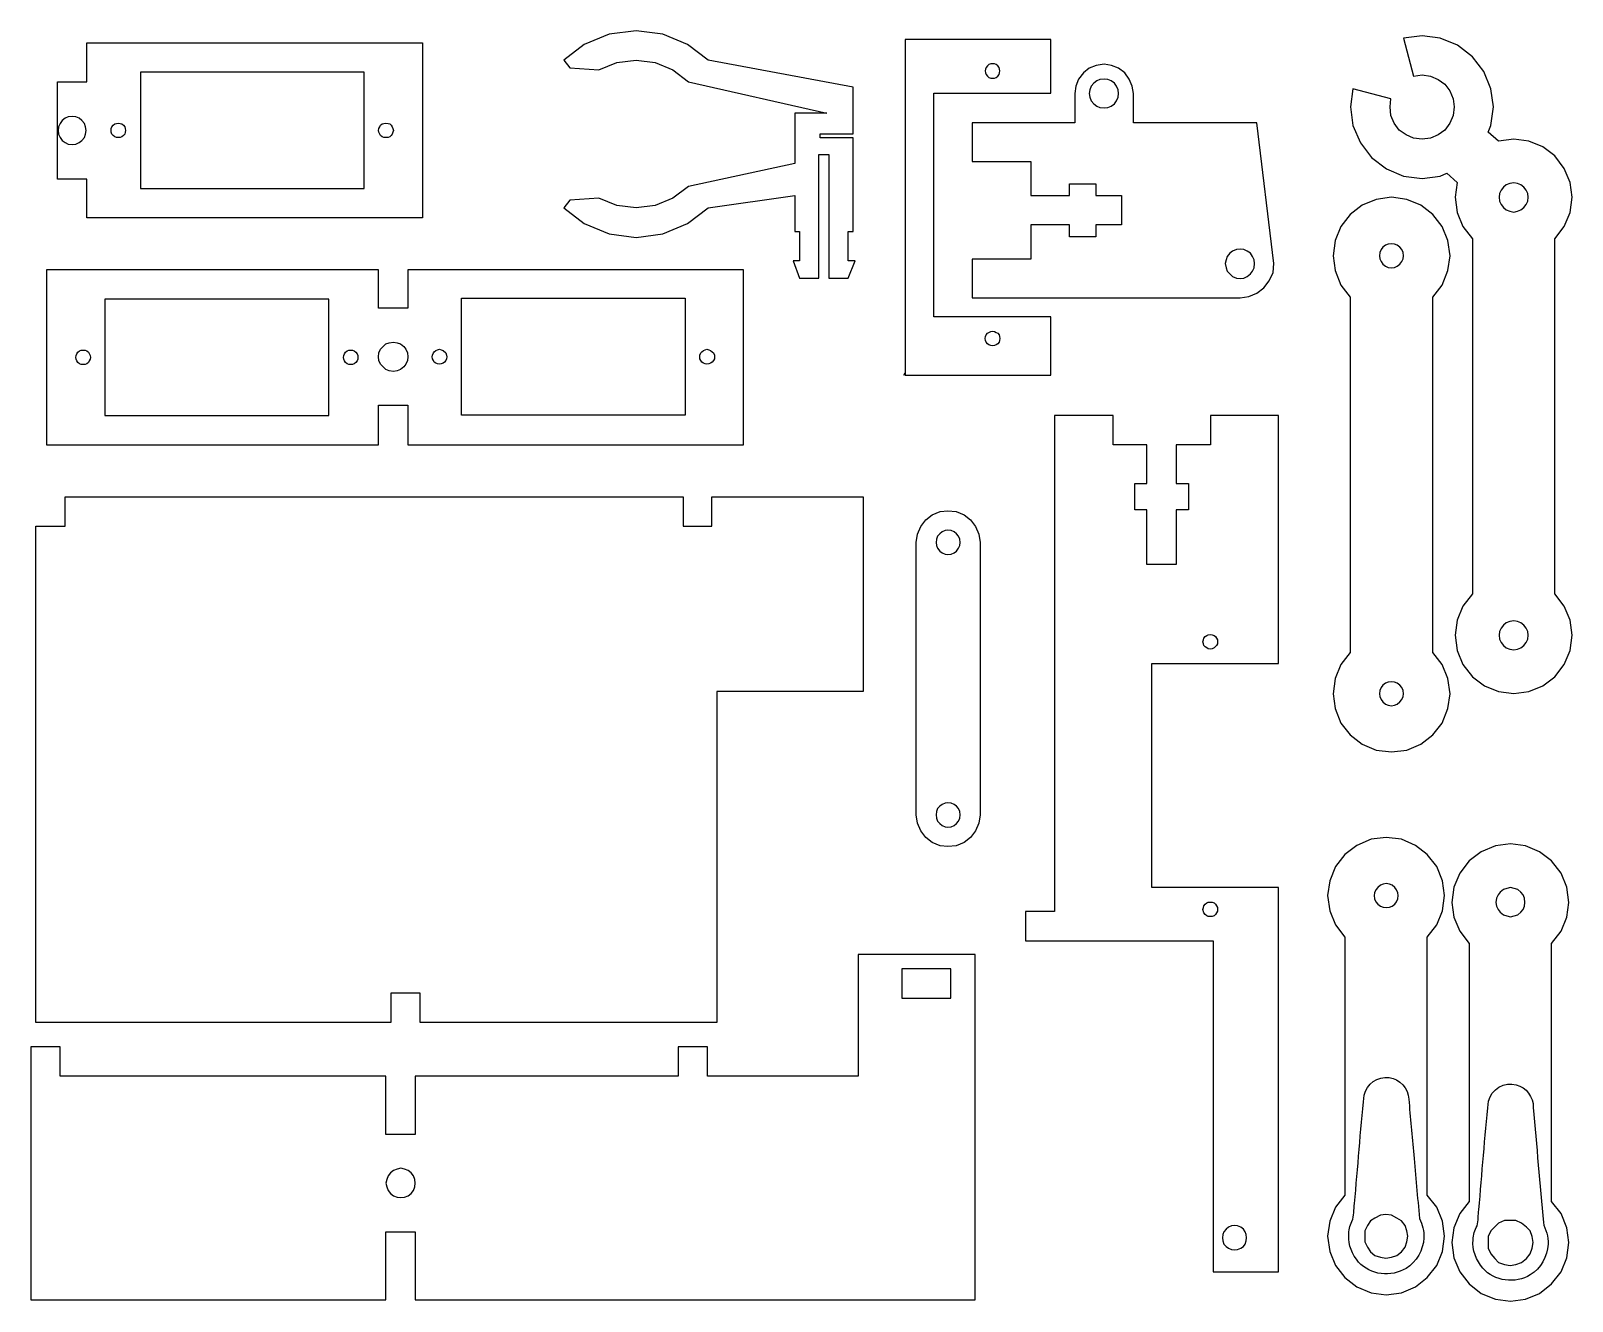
# Model space of a CAD drawing. Extents: x 4 to 453, y 4 to 374.
import ezdxf

# ---------------------------------------------------------------- set-up
doc = ezdxf.new("R2010")
doc.units = 0
doc.layers.add('plotclock_beta1', color=7, linetype='CONTINUOUS')

msp = doc.modelspace()

# ---------------------------------------------------------------- linework, layer by layer
at = {"layer": 'plotclock_beta1', "color": 7}
for points in [[(174.66, 364.8005), (180.297, 365.5195), (185.82, 364.8005), (190.977, 362.6405), (195.539, 359.1605), (235.859, 350.0385), (226.5, 350.0385), (226.5, 335.3985), (195.539, 328.6795), (190.977, 325.3205), (185.82, 323.1605), (180.297, 322.4415), (174.66, 323.1605), (169.5, 325.3205), (160.977, 324.7185), (159.297, 322.4415), (165.18, 317.8785), (172.5, 314.8785), (180.297, 313.8005), (188.098, 314.8785), (195.297, 317.8785), (201.297, 322.4415), (226.5, 326.0385), (226.5, 315.6015), (227.938, 315.6015), (227.938, 307.0815), (226.02, 307.0815), (227.938, 302.0385), (233.578, 302.0385), (233.578, 338.0385), (236.457, 338.0385), (236.457, 302.0385), (242.098, 302.0385), (244.137, 307.0815), (242.098, 307.0815), (242.098, 315.6015), (243.539, 315.6015), (243.539, 342.8395), (233.938, 342.8395), (233.938, 344.0385), (243.539, 344.0385), (243.539, 357.6015), (201.297, 365.5195), (195.297, 370.0815), (188.098, 373.0815), (180.297, 374.0385), (172.5, 373.0815), (165.18, 370.0815), (159.297, 365.5195), (160.977, 363.2385), (169.5, 362.6405), (174.66, 364.8005), (174.66, 364.8005)], [(444.426, 183.2615), (447.91, 185.8985), (450.664, 189.4995), (452.348, 193.5815), (452.949, 198.0195), (452.348, 202.3395), (450.664, 206.4215), (447.91, 210.0195), (447.91, 313.4605), (450.664, 317.0585), (452.348, 321.1405), (452.949, 325.5815), (452.348, 329.8985), (450.664, 333.9805), (447.91, 337.5815), (444.426, 340.2185), (440.348, 341.8985), (435.91, 342.4995), (431.465, 341.8985), (428.465, 344.5385), (429.305, 346.4605), (430.031, 351.8595), (429.305, 357.1405), (427.266, 362.1795), (423.91, 366.4995), (419.586, 369.8595), (414.547, 371.8985), (409.266, 372.6205), (403.867, 371.8985), (406.746, 360.8595), (409.266, 361.2185), (411.664, 360.8595), (413.949, 359.8985), (415.867, 358.4605), (417.305, 356.5385), (418.266, 354.2615), (418.625, 351.8595), (418.266, 349.3395), (417.305, 347.1795), (415.867, 345.1405), (413.949, 343.6995), (411.664, 342.7425), (409.266, 342.4995), (406.746, 342.7425), (404.586, 343.6995), (402.547, 345.1405), (401.109, 347.1795), (400.148, 349.3395), (399.91, 351.8595), (400.148, 354.2615), (389.109, 357.1405), (388.387, 351.8595), (389.109, 346.4605), (391.266, 341.4215), (394.508, 337.1015), (398.824, 333.8595), (403.867, 331.6995), (409.266, 330.9805), (414.547, 331.6995), (416.465, 332.5385), (419.465, 329.8985), (418.867, 325.5815), (419.465, 321.1405), (421.148, 317.0585), (423.91, 313.4605), (423.91, 210.0195), (421.148, 206.4215), (419.465, 202.3395), (418.867, 198.0195), (419.465, 193.5815), (421.148, 189.4995), (423.91, 185.8985), (427.387, 183.2615), (431.465, 181.5815), (435.91, 180.9805), (440.348, 181.5815), (444.426, 183.2615), (444.426, 183.2615)], [(20.34, 359.1605), (20.34, 370.5585), (118.137, 370.5585), (118.137, 319.5585), (20.34, 319.5585), (20.34, 330.8395), (11.82, 330.8395), (11.82, 359.1605), (20.34, 359.1605), (20.34, 359.1605)], [(258.66, 274.4415), (258.66, 273.7185), (301.137, 273.7185), (301.137, 290.7615), (267.059, 290.7615), (267.059, 355.9215), (301.137, 355.9215), (301.137, 371.5195), (258.66, 371.5195), (258.66, 274.4415), (258.297, 273.7185), (258.66, 274.4415), (258.66, 274.4415)], [(358.738, 296.6405), (361.137, 297.6015), (363.18, 299.1605), (364.738, 301.1995), (365.82, 303.6015), (366.059, 306.2385), (361.137, 347.2815), (325.137, 347.2815), (325.137, 355.8005), (324.777, 357.9605), (323.938, 359.9995), (322.617, 361.8005), (320.82, 363.1205), (318.777, 363.9605), (316.617, 364.3205), (314.34, 363.9605), (312.297, 363.1205), (310.617, 361.8005), (309.18, 359.9995), (308.34, 357.9605), (308.098, 355.8005), (308.098, 347.2815), (278.219, 347.2815), (278.219, 335.9995), (295.258, 335.9995), (295.258, 326.0385), (306.539, 326.0385), (306.539, 329.5195), (314.219, 329.5195), (314.219, 326.0385), (321.66, 326.0385), (321.66, 317.5195), (314.219, 317.5195), (314.219, 314.0385), (306.539, 314.0385), (306.539, 317.5195), (295.258, 317.5195), (295.258, 307.5585), (278.219, 307.5585), (278.219, 296.2815), (356.219, 296.2815), (358.738, 296.6405), (358.738, 296.6405)], [(282.66, 363.8395), (282.297, 363.3595), (282.059, 362.8785), (281.938, 362.3985), (282.059, 361.8005), (282.297, 361.3205), (282.66, 360.8395), (283.02, 360.4805), (283.617, 360.2385), (284.699, 360.2385), (285.18, 360.4805), (285.66, 360.8395), (286.02, 361.3205), (286.137, 361.8005), (286.258, 362.3985), (286.137, 362.8785), (286.02, 363.3595), (285.66, 363.8395), (285.18, 364.1995), (284.699, 364.4415), (283.617, 364.4415), (283.02, 364.1995), (282.66, 363.8395), (282.66, 363.8395)], [(101.098, 328.0815), (101.098, 362.0385), (35.938, 362.0385), (35.938, 328.0815), (101.098, 328.0815), (101.098, 328.0815)], [(316.617, 359.9995), (315.418, 359.8785), (314.457, 359.5195), (313.617, 358.8005), (312.898, 357.9605), (312.418, 356.8785), (312.297, 355.8005), (312.418, 354.7185), (312.898, 353.6405), (313.617, 352.8005), (314.457, 352.0815), (315.418, 351.7185), (316.617, 351.6015), (317.699, 351.7185), (318.66, 352.0815), (319.617, 352.8005), (320.219, 353.6405), (320.699, 354.7185), (320.82, 355.8005), (320.699, 356.8785), (320.219, 357.9605), (319.617, 358.8005), (318.66, 359.5195), (317.699, 359.8785), (316.617, 359.9995), (316.617, 359.9995)], [(19.617, 347.0385), (18.898, 347.8785), (18.059, 348.6015), (17.098, 348.9605), (16.02, 349.0815), (14.938, 348.9605), (13.977, 348.6015), (13.137, 347.8785), (12.539, 347.0385), (12.059, 346.0815), (11.938, 344.9995), (12.059, 343.9215), (12.539, 342.9605), (13.137, 342.1205), (13.977, 341.5195), (14.938, 341.0385), (16.02, 340.9215), (17.098, 341.0385), (18.059, 341.5195), (18.898, 342.1205), (19.617, 342.9605), (19.977, 343.9215), (20.098, 344.9995), (19.977, 346.0815), (19.617, 347.0385), (19.617, 347.0385)], [(28.02, 346.5585), (28.5, 346.9215), (28.977, 347.0385), (29.457, 347.1605), (30.059, 347.0385), (30.539, 346.9215), (31.02, 346.5585), (31.379, 346.0815), (31.5, 345.6015), (31.617, 344.9995), (31.5, 344.5195), (31.379, 343.9215), (31.02, 343.5585), (30.539, 343.1995), (30.059, 342.9605), (28.977, 342.9605), (28.5, 343.1995), (28.02, 343.5585), (27.66, 343.9215), (27.418, 344.5195), (27.418, 345.6015), (27.66, 346.0815), (28.02, 346.5585), (28.02, 346.5585)], [(108.059, 342.9605), (106.859, 342.9605), (106.379, 343.1995), (105.898, 343.5585), (105.66, 343.9215), (105.418, 344.5195), (105.297, 344.9995), (105.418, 345.6015), (105.66, 346.0815), (105.898, 346.5585), (106.379, 346.9215), (106.859, 347.0385), (107.457, 347.1605), (108.059, 347.0385), (108.539, 346.9215), (109.02, 346.5585), (109.258, 346.0815), (109.5, 345.6015), (109.617, 344.9995), (109.5, 344.5195), (109.258, 343.9215), (109.02, 343.5585), (108.539, 343.1995), (108.059, 342.9605), (108.059, 342.9605)], [(432.305, 323.4215), (432.91, 322.5815), (433.746, 321.8595), (434.824, 321.4995), (435.91, 321.2615), (436.988, 321.4995), (437.949, 321.8595), (438.91, 322.5815), (439.508, 323.4215), (439.988, 324.3785), (440.109, 325.5815), (439.988, 326.6605), (439.508, 327.6205), (438.91, 328.4605), (437.949, 329.1795), (436.988, 329.5385), (435.91, 329.7815), (434.824, 329.5385), (433.746, 329.1795), (432.91, 328.4605), (432.305, 327.6205), (431.824, 326.6605), (431.707, 325.5815), (431.824, 324.3785), (432.305, 323.4215), (432.305, 323.4215)], [(388.328, 168.9455), (391.813, 166.3045), (395.891, 164.5075), (400.328, 164.0275), (404.773, 164.5075), (408.848, 166.3045), (412.328, 168.9455), (415.09, 172.4255), (416.773, 176.6245), (417.367, 180.9455), (416.773, 185.3865), (415.09, 189.4645), (412.328, 192.9455), (412.328, 296.5075), (415.09, 299.9845), (416.773, 304.1875), (417.367, 308.5075), (416.773, 312.9455), (415.09, 317.0275), (412.328, 320.5075), (408.848, 323.2655), (404.773, 324.9455), (400.328, 325.5465), (395.891, 324.9455), (391.813, 323.2655), (388.328, 320.5075), (385.574, 317.0275), (383.891, 312.9455), (383.289, 308.5075), (383.891, 304.1875), (385.574, 299.9845), (388.328, 296.5075), (388.328, 192.9455), (385.574, 189.4645), (383.891, 185.3865), (383.289, 180.9455), (383.891, 176.6245), (385.574, 172.4255), (388.328, 168.9455), (388.328, 168.9455)], [(359.82, 304.0815), (360.297, 305.0385), (360.418, 306.2385), (360.297, 307.3205), (359.82, 308.2815), (359.219, 309.2385), (358.258, 309.8395), (357.297, 310.3205), (356.219, 310.4415), (355.137, 310.3205), (354.059, 309.8395), (353.219, 309.2385), (352.5, 308.2815), (352.137, 307.3205), (351.898, 306.2385), (352.137, 305.0385), (352.5, 304.0815), (353.219, 303.2385), (354.059, 302.5195), (355.137, 302.0385), (356.219, 301.9215), (357.297, 302.0385), (358.258, 302.5195), (359.219, 303.2385), (359.82, 304.0815), (359.82, 304.0815)], [(396.848, 308.5075), (396.969, 307.6675), (397.328, 306.8245), (397.813, 306.1055), (398.531, 305.5075), (399.367, 305.1445), (400.328, 305.0275), (401.168, 305.1445), (402.008, 305.5075), (402.734, 306.1055), (403.328, 306.8245), (403.691, 307.6675), (403.813, 308.5075), (403.691, 309.4645), (403.328, 310.3045), (402.734, 311.0275), (402.008, 311.6245), (401.168, 311.8675), (400.328, 311.9845), (399.367, 311.8675), (398.531, 311.6245), (397.813, 311.0275), (397.328, 310.3045), (396.969, 309.4645), (396.848, 308.5075), (396.848, 308.5075)], [(105.297, 304.4415), (8.578, 304.4415), (8.578, 253.4415), (105.297, 253.4415), (105.297, 264.9605), (113.82, 264.9605), (113.82, 253.4415), (211.617, 253.4415), (211.617, 304.4415), (113.82, 304.4415), (113.82, 293.2815), (105.297, 293.2815), (105.297, 304.4415), (105.297, 304.4415)], [(90.777, 261.9605), (90.777, 295.9215), (25.617, 295.9215), (25.617, 261.9605), (90.777, 261.9605), (90.777, 261.9605)], [(129.418, 262.0815), (129.418, 296.1605), (194.578, 296.1605), (194.578, 262.0815), (129.418, 262.0815), (129.418, 262.0815)], [(113.219, 276.9605), (112.617, 276.1205), (111.66, 275.3985), (110.699, 275.0385), (109.617, 274.8005), (108.418, 275.0385), (107.457, 275.3985), (106.617, 276.1205), (105.898, 276.9605), (105.418, 278.0385), (105.297, 279.1205), (105.418, 280.1995), (105.898, 281.2815), (106.617, 282.1205), (107.457, 282.8395), (108.418, 283.1995), (109.617, 283.3205), (110.699, 283.1995), (111.66, 282.8395), (112.617, 282.1205), (113.219, 281.2815), (113.699, 280.1995), (113.82, 279.1205), (113.699, 278.0385), (113.219, 276.9605), (113.219, 276.9605)], [(285.18, 286.1995), (285.66, 285.9605), (286.02, 285.4805), (286.137, 284.9995), (286.258, 284.3985), (286.137, 283.8005), (286.02, 283.3205), (285.66, 282.8395), (285.18, 282.6015), (284.699, 282.3595), (284.098, 282.2385), (283.617, 282.3595), (283.02, 282.6015), (282.66, 282.8395), (282.297, 283.3205), (282.059, 283.8005), (281.938, 284.3985), (282.059, 284.9995), (282.297, 285.4805), (282.66, 285.9605), (283.02, 286.1995), (283.617, 286.4415), (284.098, 286.5585), (284.699, 286.4415), (285.18, 286.1995), (285.18, 286.1995)], [(19.258, 281.0385), (19.859, 281.0385), (20.34, 280.8005), (20.82, 280.4415), (21.297, 279.4805), (21.418, 278.8785), (21.297, 278.3985), (21.059, 277.9215), (20.82, 277.4415), (20.34, 277.0815), (19.859, 276.8395), (18.66, 276.8395), (18.18, 277.0815), (17.699, 277.4415), (17.457, 277.9215), (17.219, 278.3985), (17.098, 278.8785), (17.219, 279.4805), (17.457, 279.9605), (17.699, 280.4415), (18.18, 280.8005), (18.66, 281.0385), (19.258, 281.0385), (19.258, 281.0385)], [(96.18, 277.0815), (95.699, 277.4415), (95.34, 277.9215), (95.219, 278.3985), (95.098, 278.8785), (95.219, 279.4805), (95.34, 279.9605), (95.699, 280.4415), (96.18, 280.8005), (96.66, 281.0385), (97.738, 281.0385), (98.219, 280.8005), (98.699, 280.4415), (99.059, 279.9605), (99.297, 279.4805), (99.297, 278.3985), (99.059, 277.9215), (98.699, 277.4415), (98.219, 277.0815), (97.738, 276.8395), (96.66, 276.8395), (96.18, 277.0815), (96.18, 277.0815)], [(121.5, 277.5585), (121.258, 278.0385), (121.02, 278.5195), (120.898, 279.1205), (121.02, 279.6015), (121.258, 280.1995), (121.5, 280.5585), (121.977, 280.9215), (122.457, 281.1605), (123.059, 281.2815), (123.539, 281.1605), (124.137, 280.9215), (124.859, 280.1995), (125.098, 279.6015), (125.219, 279.1205), (125.098, 278.5195), (124.859, 278.0385), (124.5, 277.5585), (124.137, 277.1995), (123.539, 277.0815), (123.059, 276.9605), (122.457, 277.0815), (121.977, 277.1995), (121.5, 277.5585), (121.5, 277.5585)], [(203.098, 278.5195), (202.859, 278.0385), (202.5, 277.5585), (202.02, 277.1995), (201.539, 277.0815), (200.938, 276.9605), (200.457, 277.0815), (199.977, 277.1995), (199.5, 277.5585), (199.137, 278.0385), (198.898, 278.5195), (198.898, 279.6015), (199.137, 280.1995), (199.5, 280.5585), (199.977, 280.9215), (200.457, 281.1605), (200.938, 281.2815), (201.539, 281.1605), (202.02, 280.9215), (202.5, 280.5585), (202.859, 280.1995), (203.098, 279.6015), (203.098, 278.5195), (203.098, 278.5195)], [(367.379, 124.5585), (330.539, 124.5585), (330.539, 189.7185), (367.379, 189.7185), (367.379, 261.9605), (347.578, 261.9605), (347.578, 253.4415), (337.617, 253.4415), (337.617, 242.1605), (341.219, 242.1605), (341.219, 234.4805), (337.617, 234.4805), (337.617, 218.6405), (329.098, 218.6405), (329.098, 234.4805), (325.617, 234.4805), (325.617, 242.1605), (329.098, 242.1605), (329.098, 253.4415), (319.258, 253.4415), (319.258, 261.9605), (302.219, 261.9605), (302.219, 117.4805), (293.699, 117.4805), (293.699, 108.9605), (348.418, 108.9605), (348.418, 12.6015), (367.379, 12.6015), (367.379, 124.5585), (367.379, 124.5585)], [(108.898, 85.1995), (5.457, 85.1995), (5.457, 229.8005), (13.977, 229.8005), (13.977, 238.3205), (193.977, 238.3205), (193.977, 229.8005), (202.379, 229.8005), (202.379, 238.3205), (246.418, 238.3205), (246.418, 181.5585), (203.82, 181.5585), (203.82, 85.1995), (117.418, 85.1995), (117.418, 93.7185), (108.898, 93.7185), (108.898, 85.1995), (108.898, 85.1995)], [(263.219, 140.9995), (262.258, 143.2815), (261.898, 145.6795), (261.898, 224.9995), (262.258, 227.3985), (263.219, 229.6795), (264.66, 231.6015), (266.578, 233.0385), (268.859, 233.9995), (271.137, 234.2385), (273.539, 233.9995), (275.82, 233.0385), (277.738, 231.6015), (279.18, 229.6795), (280.137, 227.3985), (280.5, 224.9995), (280.5, 145.6795), (280.137, 143.2815), (279.18, 140.9995), (277.738, 139.0815), (275.82, 137.6405), (273.539, 136.6795), (271.137, 136.4415), (268.859, 136.6795), (266.578, 137.6405), (264.66, 139.0815), (263.219, 140.9995), (263.219, 140.9995)], [(267.777, 224.1605), (268.137, 223.3205), (268.738, 222.4805), (269.457, 221.9995), (270.297, 221.6405), (271.137, 221.5195), (272.098, 221.6405), (272.938, 221.9995), (273.66, 222.4805), (274.258, 223.3205), (274.617, 224.1605), (274.738, 224.9995), (274.617, 225.9605), (274.258, 226.8005), (273.66, 227.5195), (272.938, 228.1205), (272.098, 228.4805), (271.137, 228.6015), (270.297, 228.4805), (269.457, 228.1205), (268.738, 227.5195), (268.137, 226.8005), (267.777, 225.9605), (267.66, 224.9995), (267.777, 224.1605), (267.777, 224.1605)], [(439.508, 200.0585), (438.91, 200.8985), (437.949, 201.6205), (436.988, 201.9805), (435.91, 202.2185), (434.824, 201.9805), (433.746, 201.6205), (432.91, 200.8985), (432.305, 200.0585), (431.824, 199.1015), (431.707, 198.0195), (431.824, 196.8205), (432.305, 195.8595), (432.91, 195.0195), (433.746, 194.3005), (434.824, 193.9415), (435.91, 193.6995), (436.988, 193.9415), (437.949, 194.3005), (438.91, 195.0195), (439.508, 195.8595), (439.988, 196.8205), (440.109, 198.0195), (439.988, 199.1015), (439.508, 200.0585), (439.508, 200.0585)], [(349.379, 194.9995), (348.66, 194.2815), (348.059, 194.0385), (347.578, 193.9215), (346.977, 194.0385), (346.5, 194.2815), (346.02, 194.6405), (345.66, 194.9995), (345.539, 195.4805), (345.418, 196.0815), (345.539, 196.6795), (345.66, 197.1605), (346.02, 197.6405), (346.5, 197.8785), (346.977, 198.1205), (347.578, 198.2385), (348.059, 198.1205), (348.66, 197.8785), (349.02, 197.6405), (349.379, 197.1605), (349.617, 196.6795), (349.617, 195.4805), (349.379, 194.9995), (349.379, 194.9995)], [(397.813, 183.4645), (397.328, 182.7455), (396.969, 181.9065), (396.848, 180.9455), (396.969, 180.1055), (397.328, 179.2655), (397.813, 178.5465), (398.531, 177.9455), (399.367, 177.5855), (400.328, 177.4645), (401.168, 177.5855), (402.008, 177.9455), (402.734, 178.5465), (403.328, 179.2655), (403.691, 180.1055), (403.813, 180.9455), (403.691, 181.9065), (403.328, 182.7455), (402.734, 183.4645), (402.008, 184.0665), (401.168, 184.3045), (400.328, 184.4255), (399.367, 184.3045), (398.531, 184.0665), (397.813, 183.4645), (397.813, 183.4645)], [(273.66, 148.1995), (272.938, 148.6795), (272.098, 149.0385), (271.137, 149.1605), (270.297, 149.0385), (269.457, 148.6795), (268.738, 148.1995), (268.137, 147.4805), (267.777, 146.6405), (267.66, 145.6795), (267.777, 144.7185), (268.137, 143.8785), (268.738, 143.1605), (269.457, 142.5585), (270.297, 142.1995), (271.137, 142.0815), (272.098, 142.1995), (272.938, 142.5585), (273.66, 143.1605), (274.258, 143.8785), (274.617, 144.7185), (274.738, 145.6795), (274.617, 146.6405), (274.258, 147.4805), (273.66, 148.1995), (273.66, 148.1995)], [(394.445, 6.4725), (398.762, 5.8705), (403.203, 6.4725), (407.285, 8.1525), (410.762, 10.9135), (413.523, 14.3905), (415.203, 18.4725), (415.805, 22.9135), (415.203, 27.3515), (413.523, 31.4335), (410.762, 34.9135), (410.762, 110.0315), (413.523, 113.6325), (415.203, 117.7105), (415.805, 122.1525), (415.203, 126.4725), (413.523, 130.6715), (410.762, 134.1525), (407.285, 136.7925), (403.203, 138.5935), (398.762, 139.0745), (394.445, 138.5935), (390.242, 136.7925), (386.762, 134.1525), (384.004, 130.6715), (382.324, 126.4725), (381.723, 122.1525), (382.324, 117.7105), (384.004, 113.6325), (386.762, 110.0315), (386.762, 34.9135), (384.004, 31.4335), (382.324, 27.3515), (381.723, 22.9135), (382.324, 18.4725), (384.004, 14.3905), (386.762, 10.9135), (390.242, 8.1525), (394.445, 6.4725), (394.445, 6.4725)], [(439.391, 4.6205), (443.473, 6.3005), (446.953, 9.0625), (449.711, 12.5385), (451.391, 16.6205), (451.992, 21.0625), (451.391, 25.3825), (449.711, 29.5815), (446.953, 33.0625), (446.953, 108.1795), (449.711, 111.7815), (451.391, 115.8595), (451.992, 120.1795), (451.391, 124.6205), (449.711, 128.6995), (446.953, 132.3005), (443.473, 134.9415), (439.391, 136.6205), (434.953, 137.2225), (430.633, 136.6205), (426.434, 134.9415), (422.953, 132.3005), (420.191, 128.6995), (418.512, 124.6205), (417.91, 120.1795), (418.512, 115.8595), (420.191, 111.7815), (422.953, 108.1795), (422.953, 33.0625), (420.191, 29.5815), (418.512, 25.3825), (417.91, 21.0625), (418.512, 16.6205), (420.191, 12.5385), (422.953, 9.0625), (426.434, 6.3005), (430.633, 4.6205), (434.953, 4.0195), (439.391, 4.6205), (439.391, 4.6205)], [(401.285, 124.5505), (400.563, 125.1525), (399.723, 125.5115), (398.762, 125.6325), (397.922, 125.5115), (397.082, 125.1525), (396.363, 124.5505), (395.762, 123.8315), (395.402, 122.9925), (395.285, 122.1525), (395.402, 121.1915), (395.762, 120.3515), (396.363, 119.6325), (397.082, 119.0315), (397.922, 118.7925), (398.762, 118.6715), (399.723, 118.7925), (400.563, 119.0315), (401.285, 119.6325), (401.762, 120.3515), (402.125, 121.1915), (402.242, 122.1525), (402.125, 122.9925), (401.762, 123.8315), (401.285, 124.5505), (401.285, 124.5505)], [(433.871, 116.2225), (434.953, 115.9805), (436.031, 116.2225), (437.113, 116.5815), (437.953, 117.3005), (438.672, 118.1405), (439.031, 119.1015), (439.152, 120.1795), (439.031, 121.3825), (438.672, 122.3395), (437.953, 123.1795), (437.113, 123.9025), (436.031, 124.2615), (434.953, 124.4995), (433.871, 124.2615), (432.91, 123.9025), (431.953, 123.1795), (431.352, 122.3395), (430.871, 121.3825), (430.754, 120.1795), (430.871, 119.1015), (431.352, 118.1405), (431.953, 117.3005), (432.91, 116.5815), (433.871, 116.2225), (433.871, 116.2225)], [(348.66, 119.9995), (349.02, 119.6405), (349.379, 119.1605), (349.617, 118.6795), (349.617, 117.6015), (349.379, 117.1205), (349.02, 116.6405), (348.66, 116.2815), (348.059, 116.0385), (346.977, 116.0385), (346.5, 116.2815), (346.02, 116.6405), (345.66, 117.1205), (345.418, 118.0815), (345.539, 118.6795), (345.66, 119.1605), (346.02, 119.6405), (346.5, 119.9995), (346.977, 120.2385), (348.059, 120.2385), (348.66, 119.9995), (348.66, 119.9995)], [(4.02, 4.4415), (107.457, 4.4415), (107.457, 24.2385), (115.977, 24.2385), (115.977, 4.4415), (279.059, 4.4415), (279.059, 104.9995), (244.977, 104.9995), (244.977, 69.6015), (201.059, 69.6015), (201.059, 78.1205), (192.539, 78.1205), (192.539, 69.6015), (115.977, 69.6015), (115.977, 52.5585), (107.457, 52.5585), (107.457, 69.6015), (12.539, 69.6015), (12.539, 78.1205), (4.02, 78.1205), (4.02, 4.4415), (4.02, 4.4415)], [(257.699, 92.2815), (271.977, 92.2815), (271.977, 100.8005), (257.699, 100.8005), (257.699, 92.2815), (257.699, 92.2815)], [(115.5, 40.5585), (114.777, 41.3985), (113.938, 42.1205), (112.859, 42.4805), (111.777, 42.7185), (110.699, 42.4805), (109.617, 42.1205), (108.777, 41.3985), (108.059, 40.5585), (107.699, 39.4805), (107.457, 38.3985), (107.699, 37.3205), (108.059, 36.2385), (108.777, 35.3985), (109.617, 34.6795), (110.699, 34.3205), (111.777, 34.1995), (112.859, 34.3205), (113.938, 34.6795), (114.777, 35.3985), (115.5, 36.2385), (115.859, 37.3205), (115.977, 38.3985), (115.859, 39.4805), (115.5, 40.5585), (115.5, 40.5585)], [(405.078, 22.9175), (404.809, 24.5075), (404.281, 26.1015), (403.215, 27.4375), (401.883, 28.2345), (400.289, 29.0315), (398.688, 29.3005), (397.094, 29.0315), (395.5, 28.2345), (394.164, 27.4375), (393.367, 26.1015), (392.57, 24.5075), (392.57, 21.3125), (393.367, 19.7185), (394.164, 18.3865), (395.5, 17.3205), (397.094, 16.7925), (398.688, 16.5235), (400.289, 16.7925), (401.883, 17.3205), (403.215, 18.3865), (404.281, 19.7185), (404.809, 21.3125), (405.078, 22.9175), (405.078, 22.9175)], [(428.469, 21.1445), (428.469, 19.4685), (429.301, 17.8005), (430.418, 16.4025), (431.531, 15.2885), (433.199, 14.7345), (434.875, 14.4535), (436.543, 14.7345), (438.211, 15.2885), (439.609, 16.4025), (440.723, 17.8005), (441.277, 19.4685), (441.559, 21.1445), (441.277, 22.8125), (440.723, 24.4805), (439.609, 25.5935), (438.211, 26.7105), (436.543, 27.5425), (433.199, 27.5425), (431.531, 26.7105), (429.301, 24.4805), (428.469, 22.8125), (428.469, 21.1445), (428.469, 21.1445)], [(352.137, 19.9215), (352.859, 19.4415), (353.699, 19.0815), (354.66, 18.9605), (355.5, 19.0815), (356.457, 19.4415), (357.18, 19.9215), (357.66, 20.6405), (358.02, 21.6015), (358.137, 22.4415), (358.02, 23.3985), (357.66, 24.2385), (357.18, 24.9605), (356.457, 25.5585), (355.5, 25.9215), (354.66, 26.0385), (353.699, 25.9215), (352.859, 25.5585), (352.137, 24.9605), (351.539, 24.2385), (351.18, 23.3985), (351.059, 22.4415), (351.18, 21.6015), (351.539, 20.6405), (352.137, 19.9215), (352.137, 19.9215)], [(409.773, 22.461), (409.773, 22.461)], [(445.965, 20.605), (445.965, 20.605)]]:
    msp.add_lwpolyline(points, dxfattribs=at)
for points in [[(392.375, 64.035), (393.023, 67.262), (396.375, 69.609), (399.648, 69.133)], [(399.648, 69.133), (402.75, 68.789), (405.207, 65.973), (405.383, 62.898)], [(428.602, 62.289), (429.324, 65.762), (433.266, 68.023), (436.66, 67.062)], [(389.559, 32.426), (390.504, 42.961), (391.258, 53.516), (392.375, 64.035)], [(405.383, 62.898), (405.766, 57.492), (406.348, 52.098), (406.801, 46.691)], [(436.66, 67.062), (439.578, 66.34), (441.668, 63.449), (441.625, 60.461)], [(425.766, 30.652), (426.691, 41.199), (427.461, 51.769), (428.602, 62.289)], [(441.625, 60.461), (442.527, 49.266), (443.629, 38.09), (444.598, 26.898)], [(406.801, 46.691), (407.355, 40.496), (407.91, 34.301), (408.465, 28.105)], [(388.789, 27.254), (389.57, 28.851), (389.293, 30.711), (389.559, 32.426)], [(387.879, 23.195), (387.898, 24.601), (388.082, 26.023), (388.789, 27.254)], [(408.465, 28.105), (409.273, 26.359), (409.84, 24.422), (409.773, 22.461)], [(425.234, 25.965), (425.715, 27.469), (425.5, 29.098), (425.766, 30.652)], [(390.75, 15.426), (388.91, 17.559), (387.695, 20.336), (387.879, 23.195)], [(409.773, 22.461), (409.527, 18.906), (407.676, 15.43), (404.574, 13.582)], [(424.094, 21.914), (424.137, 23.344), (424.539, 24.73), (425.234, 25.965)], [(444.598, 26.898), (444.652, 25.82), (445.352, 24.914), (445.551, 23.851)], [(445.551, 23.851), (445.82, 22.793), (446.027, 21.703), (445.965, 20.605)], [(426.973, 13.637), (424.945, 15.848), (423.762, 18.887), (424.094, 21.914)], [(445.965, 20.605), (445.715, 17.031), (443.836, 13.543), (440.723, 11.699)], [(404.574, 13.582), (400.301, 10.883), (394.105, 11.582), (390.75, 15.426)], [(440.723, 11.699), (436.465, 9.043), (430.25, 9.715), (426.973, 13.637)]]:
    msp.add_open_spline(points, degree=3, dxfattribs=at)

doc.saveas('drawing.dxf')
